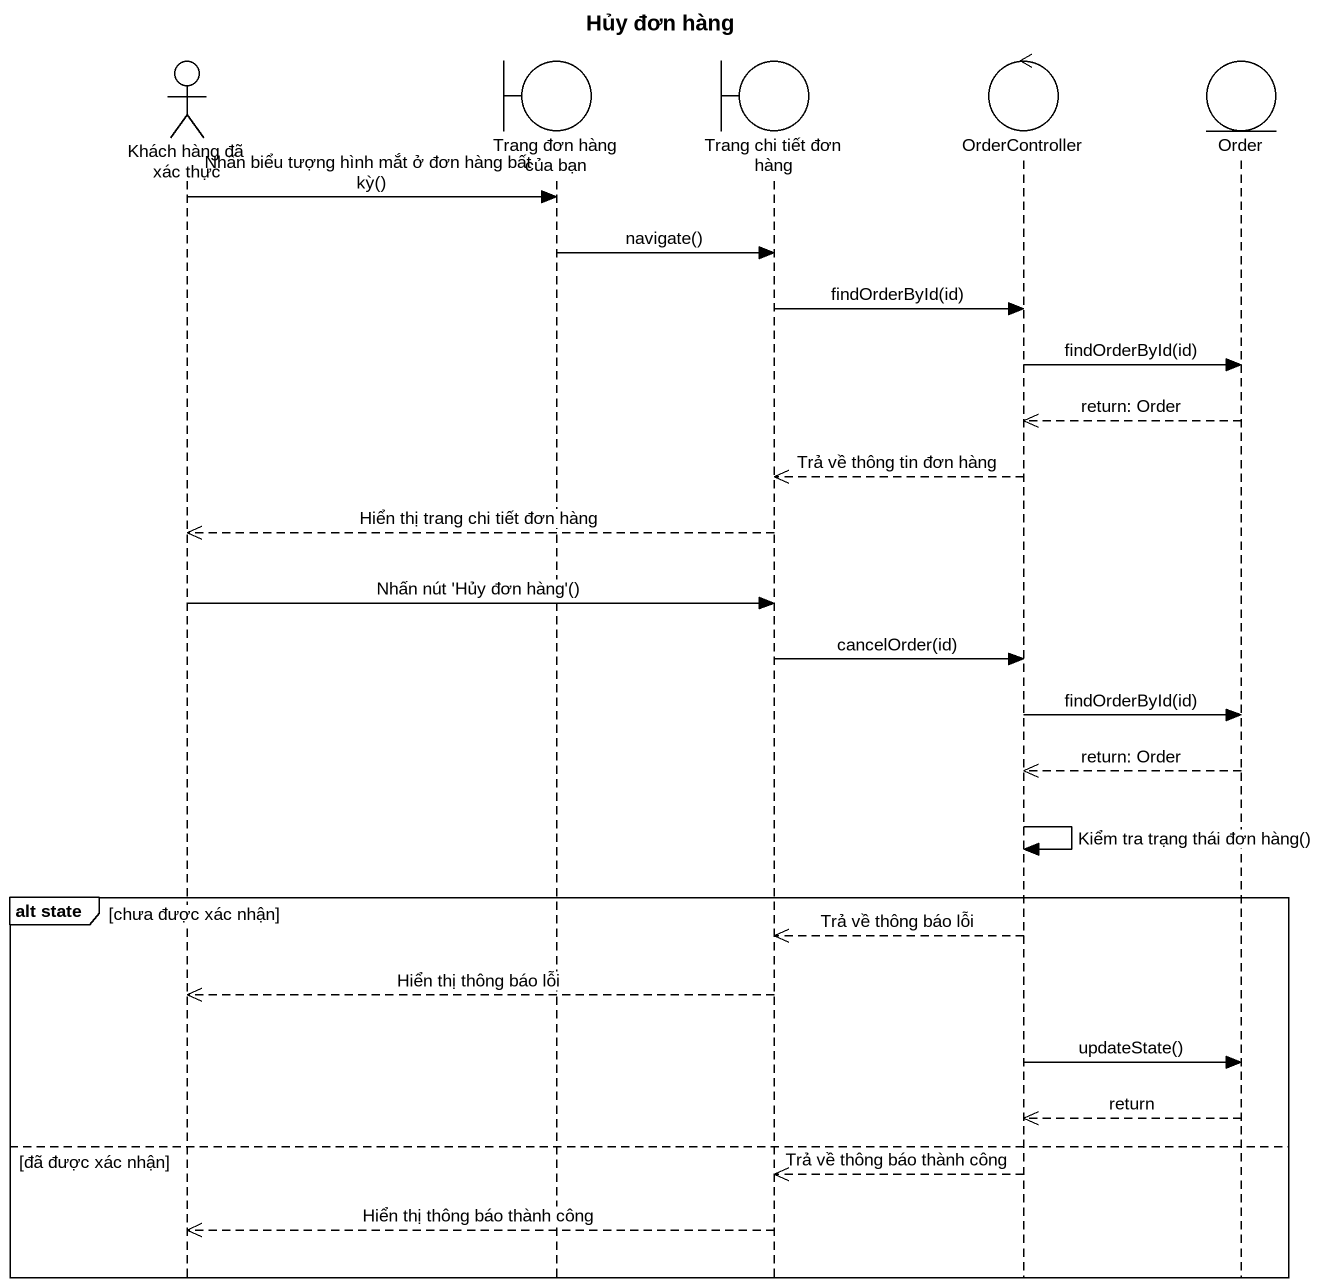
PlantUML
@startuml
title Hủy đơn hàng
hide footbox
actor "Khách hàng đã xác thực" as Khách_hàng_đã_xác_thực
boundary "Trang đơn hàng của bạn" as Trang_đơn_hàng_của_bạn
boundary "Trang chi tiết đơn hàng" as Trang_chi_tiết_đơn_hàng
control OrderController
entity Order

Khách_hàng_đã_xác_thực -> Trang_đơn_hàng_của_bạn : Nhấn biểu tượng hình mắt ở đơn hàng bất kỳ()
Trang_đơn_hàng_của_bạn -> Trang_chi_tiết_đơn_hàng : navigate()
Trang_chi_tiết_đơn_hàng -> OrderController : findOrderById(id)
OrderController -> Order : findOrderById(id)
Order -->> OrderController : return: Order
OrderController -->> Trang_chi_tiết_đơn_hàng : Trả về thông tin đơn hàng
Trang_chi_tiết_đơn_hàng -->> Khách_hàng_đã_xác_thực : Hiển thị trang chi tiết đơn hàng
Khách_hàng_đã_xác_thực -> Trang_chi_tiết_đơn_hàng : Nhấn nút 'Hủy đơn hàng'()
Trang_chi_tiết_đơn_hàng -> OrderController : cancelOrder(id)
OrderController -> Order : findOrderById(id)
Order -->> OrderController : return: Order
OrderController -> OrderController : Kiểm tra trạng thái đơn hàng()
group alt state [chưa được xác nhận]
  OrderController -->> Trang_chi_tiết_đơn_hàng : Trả về thông báo lỗi
  Trang_chi_tiết_đơn_hàng -->> Khách_hàng_đã_xác_thực : Hiển thị thông báo lỗi
  OrderController -> Order : updateState()
  Order -->> OrderController : return
else đã được xác nhận
  OrderController -->> Trang_chi_tiết_đơn_hàng : Trả về thông báo thành công
  Trang_chi_tiết_đơn_hàng -->> Khách_hàng_đã_xác_thực : Hiển thị thông báo thành công
end
@enduml
